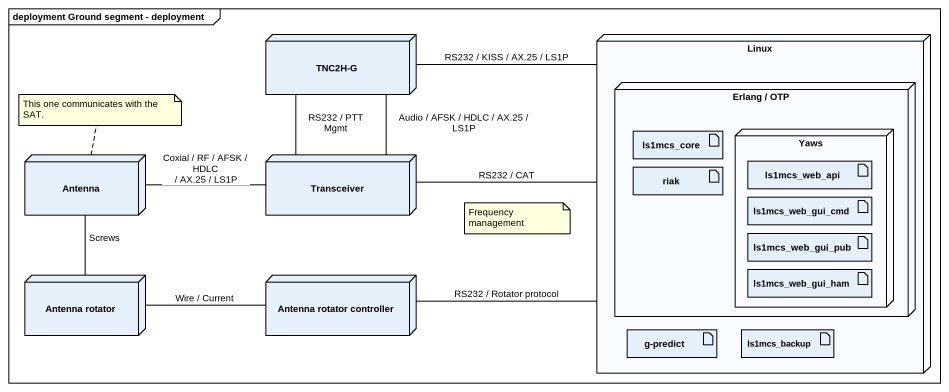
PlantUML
@startuml
mainframe deployment Ground segment - deployment
node "TNC2H-G" as TNC2H_G
node Linux {
  node "Erlang / OTP" as Erlang_OTP {
    artifact ls1mcs_core
    node Yaws {
      artifact ls1mcs_web_api
      artifact ls1mcs_web_gui_cmd
      artifact ls1mcs_web_gui_pub
      artifact ls1mcs_web_gui_ham
    }
    artifact riak
  }
  artifact "g-predict" as g_predict
  artifact ls1mcs_backup
}
node Antenna
node Transceiver
node "Antenna rotator" as Antenna_rotator
node "Antenna rotator controller" as Antenna_rotator_controller
TNC2H_G -right- Linux : RS232 / KISS / AX.25 / LS1P
TNC2H_G -- Transceiver : Audio / AFSK / HDLC / AX.25 / LS1P
Linux -left- Transceiver : RS232 / CAT
Linux -left- Antenna_rotator_controller : RS232 / Rotator protocol
Antenna -- Antenna_rotator : Screws
Transceiver -up- TNC2H_G : RS232 / PTT Mgmt
Transceiver -left- Antenna : Coxial / RF / AFSK / HDLC / AX.25 / LS1P
Antenna_rotator_controller -left- Antenna_rotator : Wire / Current
note top of Antenna : This one communicates with the SAT.
note as N2
  Frequency management
end note
@enduml
